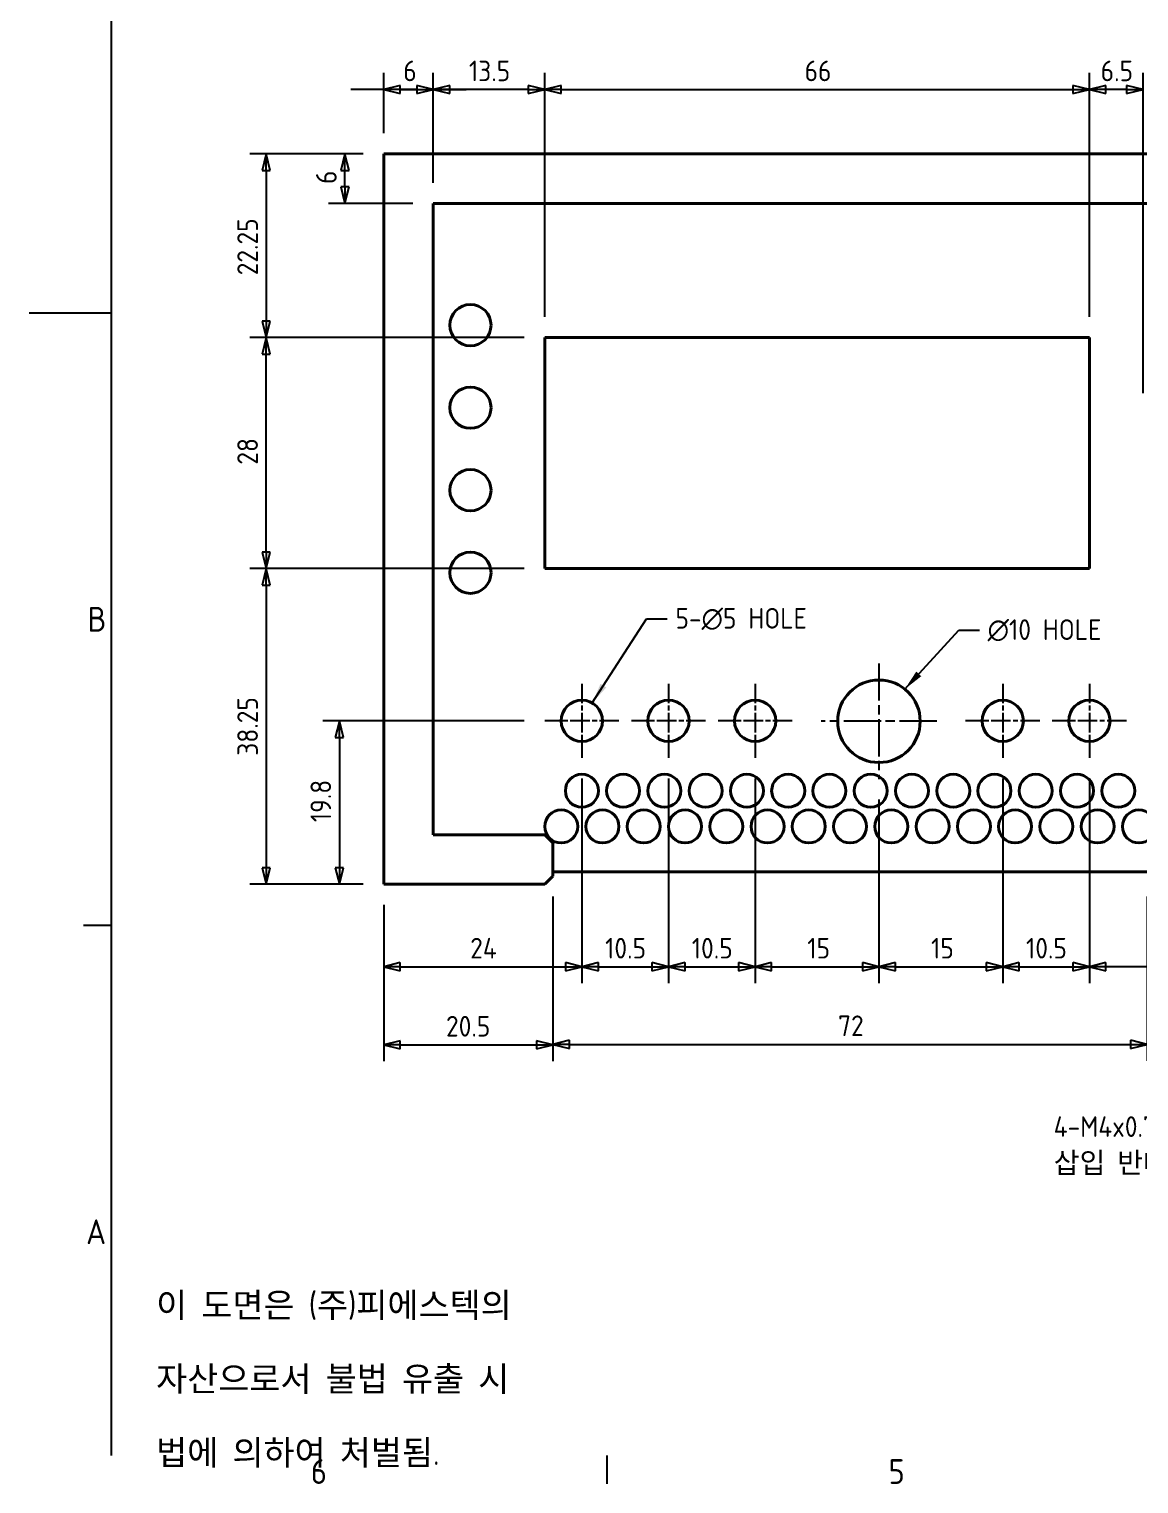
# Model space of a CAD drawing. Header units: millimetres. Extents: x 0 to 420, y 0 to 297.
# Drawn here: x 0 to 134.5, y 6.6 to 182.9 of the extents above; entities that cross this region are included whole.
import ezdxf

# ---------------------------------------------------------------- set-up
doc = ezdxf.new("R2010")
doc.units = ezdxf.units.MM
doc.linetypes.add('CHAIN', pattern=[0.3543, 0.2362, -0.0295, 0.0591, -0.0295])
doc.layers.get('0').update_dxf_attribs({"color": 3, "lineweight": 25})
for name, color, linetype, lineweight in [('가시적인 것(ISO)', 3, 'Continuous', 40), ('경계(ISO)', 7, 'Continuous', 25), ('기호(ISO)', 5, 'Continuous', 25), ('중심 표식(ISO)', 1, 'Continuous', 25), ('치수(ISO)', 2, 'Continuous', 25)]:
    doc.layers.add(name, color=color, linetype=linetype, lineweight=lineweight)
doc.styles.add('문자 텍스트_PSTEK_POSCO', font='isocp.shx')
doc.styles.add('치수 텍스트_PSTEK_POSCO', font='isocp.shx')
doc.dimstyles.new('치수_PSTEK_POSCO', dxfattribs={"dimtxt": 2.5, "dimasz": 2, "dimexe": 2, "dimexo": 2.5, "dimgap": 1, "dimtad": 1, "dimrnd": 1e-08, "dimdsep": 46, "dimtxsty": '치수 텍스트_PSTEK_POSCO', "dimblk": 'Filled-2', "dimcen": 0.09, "dimdle": 10, "dimclrd": 7, "dimclre": 7, "dimclrt": 2, "dimadec": 1, "dimazin": 2, "dimtfac": 1, "dimtmove": 0, "dimatfit": 3, "dimfxl": 0, "dimtolj": 1, "dimlwd": -1, "dimlwe": -1, "dimarcsym": 0})
doc.dimstyles.new('치수_PSTEK_POSCO$7', dxfattribs={"dimtxt": 2.5, "dimasz": 2.5, "dimexe": 2, "dimexo": 2.5, "dimgap": 1, "dimtad": 1, "dimrnd": 1e-08, "dimdsep": 46, "dimtxsty": '치수 텍스트_PSTEK_POSCO', "dimblk": 'Filled-2', "dimcen": 0.09, "dimdle": 10, "dimclrd": 7, "dimclre": 7, "dimclrt": 2, "dimadec": 1, "dimazin": 2, "dimtfac": 1, "dimtmove": 0, "dimatfit": 3, "dimfxl": 0, "dimtolj": 1, "dimlwd": -1, "dimlwe": -1, "dimarcsym": 0})

# ---------------------------------------------------------------- blocks, each defined once
blk = doc.blocks.new('경계 Default Border')
at = {"layer": '경계(ISO)'}
for p, q in [((10, 74.25), (6.6, 74.25)), ((70, 10), (70, 6.6))]:
    blk.add_line(p, q, dxfattribs=at)
at = {"layer": '경계(ISO)', "flags": 128}
for points in [[(10, 10), (10, 287)], [(0, 148.5), (10, 148.5)]]:
    blk.add_lwpolyline(points, dxfattribs=at)
at = {"layer": '경계(ISO)', "color": 2, "char_height": 3, "attachment_point": 7, "style": '문자 텍스트_PSTEK_POSCO'}
for s, insert in [('B', (7.08, 109.85)), ('A', (6.91, 35.62)), ('6', (34.14, 6.57)), ('5', (104.14, 6.57))]:
    blk.add_mtext(s, dxfattribs=dict(at, insert=insert))
blk = doc.blocks.new('Filled-2')
at = {"color": 0}
for p, q in [((0, 0), (-1, 0.25)), ((-1, 0.25), (-1, -0.25)), ((-1, 0), (0, 0)), ((-1, -0.25), (0, 0))]:
    blk.add_line(p, q, dxfattribs=at)
at = {"color": 0, "flags": 128}
blk.add_lwpolyline([(-1, -0.25), (0, 0)], dxfattribs=at)
at = {"color": 0}
blk.add_solid([(-1, -0.25), (0, 0), (-1, 0.25), (-1, -0.25)], dxfattribs=at)
blk = doc.blocks.new('*D23')
at = {"layer": 'Defpoints', "color": 0}
for p in [(28.73, 145.49), (62.48, 145.49), (62.48, 117.49)]:
    blk.add_point(p, dxfattribs=at)
at = {"layer": '치수(ISO)', "color": 7}
for p, q in [((59.98, 145.49), (26.73, 145.49)), ((28.73, 119.49), (28.73, 143.49)), ((59.98, 117.49), (26.73, 117.49))]:
    blk.add_line(p, q, dxfattribs=at)
at = {"layer": '치수(ISO)', "color": 7, "xscale": 2, "yscale": 2, "zscale": 2}
for p, rotation in [((28.73, 145.49), 90), ((28.73, 117.49), 270)]:
    blk.add_blockref('Filled-2', p, dxfattribs=dict(at, rotation=rotation))
at = {"layer": '치수(ISO)', "color": 2, "insert": (26.48, 130.08), "char_height": 2.5, "attachment_point": 4, "rotation": 90, "style": '치수 텍스트_PSTEK_POSCO'}
blk.add_mtext('\\A1;28', dxfattribs=at)
blk = doc.blocks.new('*D24')
at = {"layer": 'Defpoints', "color": 0}
for p in [(42.98, 167.74), (28.73, 145.49), (62.48, 145.49)]:
    blk.add_point(p, dxfattribs=at)
at = {"layer": '치수(ISO)', "color": 7}
for p, q in [((40.48, 167.74), (26.73, 167.74)), ((28.73, 165.74), (28.73, 147.49)), ((59.98, 145.49), (26.73, 145.49))]:
    blk.add_line(p, q, dxfattribs=at)
at = {"layer": '치수(ISO)', "color": 7, "xscale": 2, "yscale": 2, "zscale": 2}
for p, rotation in [((28.73, 167.74), 90), ((28.73, 145.49), 270)]:
    blk.add_blockref('Filled-2', p, dxfattribs=dict(at, rotation=rotation))
at = {"layer": '치수(ISO)', "color": 2, "insert": (26.48, 153.03), "char_height": 2.5, "attachment_point": 4, "rotation": 90, "style": '치수 텍스트_PSTEK_POSCO'}
blk.add_mtext('\\A1;22.25', dxfattribs=at)
blk = doc.blocks.new('*D25')
at = {"layer": 'Defpoints', "color": 0}
for p in [(62.48, 117.49), (28.73, 79.24), (42.98, 79.24)]:
    blk.add_point(p, dxfattribs=at)
at = {"layer": '치수(ISO)', "color": 7}
for p, q in [((59.98, 117.49), (26.73, 117.49)), ((28.73, 115.49), (28.73, 81.24)), ((40.48, 79.24), (26.73, 79.24))]:
    blk.add_line(p, q, dxfattribs=at)
at = {"layer": '치수(ISO)', "color": 7, "xscale": 2, "yscale": 2, "zscale": 2}
for p, rotation in [((28.73, 117.49), 90), ((28.73, 79.24), 270)]:
    blk.add_blockref('Filled-2', p, dxfattribs=dict(at, rotation=rotation))
at = {"layer": '치수(ISO)', "color": 2, "insert": (26.48, 94.81), "char_height": 2.5, "attachment_point": 4, "rotation": 90, "style": '치수 텍스트_PSTEK_POSCO'}
blk.add_mtext('\\A1;38.25', dxfattribs=at)
blk = doc.blocks.new('*D26')
at = {"layer": 'Defpoints', "color": 0}
for p in [(62.48, 99.04), (37.6, 79.24), (42.98, 79.24)]:
    blk.add_point(p, dxfattribs=at)
at = {"layer": '치수(ISO)', "color": 7}
for p, q in [((59.98, 99.04), (35.6, 99.04)), ((37.6, 97.04), (37.6, 81.24)), ((40.48, 79.24), (35.6, 79.24))]:
    blk.add_line(p, q, dxfattribs=at)
at = {"layer": '치수(ISO)', "color": 7, "xscale": 2, "yscale": 2, "zscale": 2}
for p, rotation in [((37.6, 99.04), 90), ((37.6, 79.24), 270)]:
    blk.add_blockref('Filled-2', p, dxfattribs=dict(at, rotation=rotation))
at = {"layer": '치수(ISO)', "color": 2, "insert": (35.35, 86.76), "char_height": 2.5, "attachment_point": 4, "rotation": 90, "style": '치수 텍스트_PSTEK_POSCO'}
blk.add_mtext('\\A1;19.8', dxfattribs=at)
blk = doc.blocks.new('*D27')
at = {"layer": 'Defpoints', "color": 0}
for p in [(42.98, 175.55), (42.98, 167.74), (48.98, 161.74)]:
    blk.add_point(p, dxfattribs=at)
at = {"layer": '치수(ISO)', "color": 7}
for p, q in [((42.98, 170.24), (42.98, 177.55)), ((48.98, 164.24), (48.98, 177.55)), ((40.98, 175.55), (38.98, 175.55)), ((42.98, 175.55), (40.98, 175.55)), ((46.98, 175.55), (44.98, 175.55)), ((44.98, 175.55), (46.98, 175.55)), ((48.98, 175.55), (50.98, 175.55)), ((50.98, 175.55), (52.98, 175.55))]:
    blk.add_line(p, q, dxfattribs=at)
at = {"layer": '치수(ISO)', "color": 7, "xscale": 2, "yscale": 2, "zscale": 2, "rotation": 180}
blk.add_blockref('Filled-2', (42.98, 175.55), dxfattribs=at)
at = {"layer": '치수(ISO)', "color": 7, "xscale": 2, "yscale": 2, "zscale": 2}
blk.add_blockref('Filled-2', (48.98, 175.55), dxfattribs=at)
at = {"layer": '치수(ISO)', "color": 2, "insert": (45.34, 177.8), "char_height": 2.5, "attachment_point": 4, "style": '치수 텍스트_PSTEK_POSCO'}
blk.add_mtext('\\A1;6', dxfattribs=at)
blk = doc.blocks.new('*D28')
at = {"layer": 'Defpoints', "color": 0}
for p in [(38.27, 167.74), (42.98, 167.74), (48.98, 161.74)]:
    blk.add_point(p, dxfattribs=at)
at = {"layer": '치수(ISO)', "color": 7}
for p, q in [((40.48, 167.74), (36.27, 167.74)), ((38.27, 163.74), (38.27, 165.74)), ((46.48, 161.74), (36.27, 161.74))]:
    blk.add_line(p, q, dxfattribs=at)
at = {"layer": '치수(ISO)', "color": 7, "xscale": 2, "yscale": 2, "zscale": 2}
for p, rotation in [((38.27, 167.74), 90), ((38.27, 161.74), 270)]:
    blk.add_blockref('Filled-2', p, dxfattribs=dict(at, rotation=rotation))
at = {"layer": '치수(ISO)', "color": 2, "insert": (36.02, 164.1), "char_height": 2.5, "attachment_point": 4, "rotation": 90, "style": '치수 텍스트_PSTEK_POSCO'}
blk.add_mtext('\\A1;6', dxfattribs=at)
blk = doc.blocks.new('*D29')
at = {"layer": 'Defpoints', "color": 0}
for p in [(63.48, 80.24), (42.98, 79.24), (63.48, 59.78)]:
    blk.add_point(p, dxfattribs=at)
at = {"layer": '치수(ISO)', "color": 7}
for p, q in [((63.48, 77.74), (63.48, 57.78)), ((42.98, 76.74), (42.98, 57.78)), ((44.98, 59.78), (61.48, 59.78))]:
    blk.add_line(p, q, dxfattribs=at)
at = {"layer": '치수(ISO)', "color": 7, "xscale": 2, "yscale": 2, "zscale": 2, "rotation": 180}
blk.add_blockref('Filled-2', (42.98, 59.78), dxfattribs=at)
at = {"layer": '치수(ISO)', "color": 7, "xscale": 2, "yscale": 2, "zscale": 2}
blk.add_blockref('Filled-2', (63.48, 59.78), dxfattribs=at)
at = {"layer": '치수(ISO)', "color": 2, "insert": (50.52, 62.03), "char_height": 2.5, "attachment_point": 4, "style": '치수 텍스트_PSTEK_POSCO'}
blk.add_mtext('\\A1;20.5', dxfattribs=at)
blk = doc.blocks.new('*D30')
at = {"layer": 'Defpoints', "color": 0}
for p in [(63.48, 80.24), (135.48, 80.24), (135.48, 59.83)]:
    blk.add_point(p, dxfattribs=at)
at = {"layer": '치수(ISO)', "color": 7}
for p, q in [((63.48, 77.74), (63.48, 57.83)), ((135.48, 77.74), (135.48, 57.83)), ((65.48, 59.83), (133.48, 59.83))]:
    blk.add_line(p, q, dxfattribs=at)
at = {"layer": '치수(ISO)', "color": 7, "xscale": 2, "yscale": 2, "zscale": 2, "rotation": 180}
blk.add_blockref('Filled-2', (63.48, 59.83), dxfattribs=at)
at = {"layer": '치수(ISO)', "color": 7, "xscale": 2, "yscale": 2, "zscale": 2}
blk.add_blockref('Filled-2', (135.48, 59.83), dxfattribs=at)
at = {"layer": '치수(ISO)', "color": 2, "insert": (98.03, 62.09), "char_height": 2.5, "attachment_point": 4, "style": '치수 텍스트_PSTEK_POSCO'}
blk.add_mtext('\\A1;72', dxfattribs=at)
blk = doc.blocks.new('*D32')
at = {"layer": 'Defpoints', "color": 0}
for p in [(66.98, 94.54), (42.98, 79.24), (66.98, 69.24)]:
    blk.add_point(p, dxfattribs=at)
at = {"layer": '치수(ISO)', "color": 7}
for p, q in [((66.98, 92.04), (66.98, 67.24)), ((42.98, 76.74), (42.98, 67.24)), ((44.98, 69.24), (64.98, 69.24))]:
    blk.add_line(p, q, dxfattribs=at)
at = {"layer": '치수(ISO)', "color": 7, "xscale": 2, "yscale": 2, "zscale": 2, "rotation": 180}
blk.add_blockref('Filled-2', (42.98, 69.24), dxfattribs=at)
at = {"layer": '치수(ISO)', "color": 7, "xscale": 2, "yscale": 2, "zscale": 2}
blk.add_blockref('Filled-2', (66.98, 69.24), dxfattribs=at)
at = {"layer": '치수(ISO)', "color": 2, "insert": (53.45, 71.49), "char_height": 2.5, "attachment_point": 4, "style": '치수 텍스트_PSTEK_POSCO'}
blk.add_mtext('\\A1;24', dxfattribs=at)
blk = doc.blocks.new('*D33')
at = {"layer": 'Defpoints', "color": 0}
for p in [(66.98, 94.54), (77.48, 94.54), (77.48, 69.24)]:
    blk.add_point(p, dxfattribs=at)
at = {"layer": '치수(ISO)', "color": 7}
for p, q in [((66.98, 92.04), (66.98, 67.24)), ((77.48, 92.04), (77.48, 67.24)), ((68.98, 69.24), (75.48, 69.24))]:
    blk.add_line(p, q, dxfattribs=at)
at = {"layer": '치수(ISO)', "color": 7, "xscale": 2, "yscale": 2, "zscale": 2, "rotation": 180}
blk.add_blockref('Filled-2', (66.98, 69.24), dxfattribs=at)
at = {"layer": '치수(ISO)', "color": 7, "xscale": 2, "yscale": 2, "zscale": 2}
blk.add_blockref('Filled-2', (77.48, 69.24), dxfattribs=at)
at = {"layer": '치수(ISO)', "color": 2, "insert": (69.8, 71.49), "char_height": 2.5, "attachment_point": 4, "style": '치수 텍스트_PSTEK_POSCO'}
blk.add_mtext('\\A1;10.5', dxfattribs=at)
blk = doc.blocks.new('*D34')
at = {"layer": 'Defpoints', "color": 0}
for p in [(77.48, 94.54), (87.98, 94.54), (87.98, 69.24)]:
    blk.add_point(p, dxfattribs=at)
at = {"layer": '치수(ISO)', "color": 7}
for p, q in [((77.48, 92.04), (77.48, 67.24)), ((87.98, 92.04), (87.98, 67.24)), ((79.48, 69.24), (85.98, 69.24))]:
    blk.add_line(p, q, dxfattribs=at)
at = {"layer": '치수(ISO)', "color": 7, "xscale": 2, "yscale": 2, "zscale": 2, "rotation": 180}
blk.add_blockref('Filled-2', (77.48, 69.24), dxfattribs=at)
at = {"layer": '치수(ISO)', "color": 7, "xscale": 2, "yscale": 2, "zscale": 2}
blk.add_blockref('Filled-2', (87.98, 69.24), dxfattribs=at)
at = {"layer": '치수(ISO)', "color": 2, "insert": (80.3, 71.49), "char_height": 2.5, "attachment_point": 4, "style": '치수 텍스트_PSTEK_POSCO'}
blk.add_mtext('\\A1;10.5', dxfattribs=at)
blk = doc.blocks.new('*D35')
at = {"layer": 'Defpoints', "color": 0}
for p in [(87.98, 94.54), (102.98, 91.99), (102.98, 69.24)]:
    blk.add_point(p, dxfattribs=at)
at = {"layer": '치수(ISO)', "color": 7}
for p, q in [((87.98, 92.04), (87.98, 67.24)), ((102.98, 89.49), (102.98, 67.24)), ((89.98, 69.24), (100.98, 69.24))]:
    blk.add_line(p, q, dxfattribs=at)
at = {"layer": '치수(ISO)', "color": 7, "xscale": 2, "yscale": 2, "zscale": 2, "rotation": 180}
blk.add_blockref('Filled-2', (87.98, 69.24), dxfattribs=at)
at = {"layer": '치수(ISO)', "color": 7, "xscale": 2, "yscale": 2, "zscale": 2}
blk.add_blockref('Filled-2', (102.98, 69.24), dxfattribs=at)
at = {"layer": '치수(ISO)', "color": 2, "insert": (94.3, 71.49), "char_height": 2.5, "attachment_point": 4, "style": '치수 텍스트_PSTEK_POSCO'}
blk.add_mtext('\\A1;15', dxfattribs=at)
blk = doc.blocks.new('*D36')
at = {"layer": 'Defpoints', "color": 0}
for p in [(117.98, 94.54), (102.98, 91.99), (117.98, 69.24)]:
    blk.add_point(p, dxfattribs=at)
at = {"layer": '치수(ISO)', "color": 7}
for p, q in [((117.98, 92.04), (117.98, 67.24)), ((102.98, 89.49), (102.98, 67.24)), ((104.98, 69.24), (115.98, 69.24))]:
    blk.add_line(p, q, dxfattribs=at)
at = {"layer": '치수(ISO)', "color": 7, "xscale": 2, "yscale": 2, "zscale": 2, "rotation": 180}
blk.add_blockref('Filled-2', (102.98, 69.24), dxfattribs=at)
at = {"layer": '치수(ISO)', "color": 7, "xscale": 2, "yscale": 2, "zscale": 2}
blk.add_blockref('Filled-2', (117.98, 69.24), dxfattribs=at)
at = {"layer": '치수(ISO)', "color": 2, "insert": (109.3, 71.49), "char_height": 2.5, "attachment_point": 4, "style": '치수 텍스트_PSTEK_POSCO'}
blk.add_mtext('\\A1;15', dxfattribs=at)
blk = doc.blocks.new('*D37')
at = {"layer": 'Defpoints', "color": 0}
for p in [(117.98, 94.54), (128.48, 94.54), (128.48, 69.24)]:
    blk.add_point(p, dxfattribs=at)
at = {"layer": '치수(ISO)', "color": 7}
for p, q in [((117.98, 92.04), (117.98, 67.24)), ((128.48, 92.04), (128.48, 67.24)), ((119.98, 69.24), (126.48, 69.24))]:
    blk.add_line(p, q, dxfattribs=at)
at = {"layer": '치수(ISO)', "color": 7, "xscale": 2, "yscale": 2, "zscale": 2, "rotation": 180}
blk.add_blockref('Filled-2', (117.98, 69.24), dxfattribs=at)
at = {"layer": '치수(ISO)', "color": 7, "xscale": 2, "yscale": 2, "zscale": 2}
blk.add_blockref('Filled-2', (128.48, 69.24), dxfattribs=at)
at = {"layer": '치수(ISO)', "color": 2, "insert": (120.8, 71.49), "char_height": 2.5, "attachment_point": 4, "style": '치수 텍스트_PSTEK_POSCO'}
blk.add_mtext('\\A1;10.5', dxfattribs=at)
blk = doc.blocks.new('*D38')
at = {"layer": 'Defpoints', "color": 0}
for p in [(128.48, 94.54), (155.98, 79.24), (128.48, 69.24)]:
    blk.add_point(p, dxfattribs=at)
at = {"layer": '치수(ISO)', "color": 7}
for p, q in [((128.48, 92.04), (128.48, 67.24)), ((155.98, 76.74), (155.98, 67.24)), ((153.98, 69.24), (130.48, 69.24))]:
    blk.add_line(p, q, dxfattribs=at)
at = {"layer": '치수(ISO)', "color": 7, "xscale": 2, "yscale": 2, "zscale": 2, "rotation": 180}
blk.add_blockref('Filled-2', (128.48, 69.24), dxfattribs=at)
at = {"layer": '치수(ISO)', "color": 7, "xscale": 2, "yscale": 2, "zscale": 2}
blk.add_blockref('Filled-2', (155.98, 69.24), dxfattribs=at)
at = {"layer": '치수(ISO)', "color": 2, "insert": (139.52, 71.49), "char_height": 2.5, "attachment_point": 4, "style": '치수 텍스트_PSTEK_POSCO'}
blk.add_mtext('\\A1;27.5', dxfattribs=at)
blk = doc.blocks.new('*D45')
at = {"layer": 'Defpoints', "color": 0}
for p in [(128.48, 175.55), (128.48, 145.49), (134.98, 136.24)]:
    blk.add_point(p, dxfattribs=at)
at = {"layer": '치수(ISO)', "color": 7}
for p, q in [((128.48, 147.99), (128.48, 177.55)), ((134.98, 138.74), (134.98, 177.55)), ((132.98, 175.55), (130.48, 175.55))]:
    blk.add_line(p, q, dxfattribs=at)
at = {"layer": '치수(ISO)', "color": 7, "xscale": 2, "yscale": 2, "zscale": 2, "rotation": 180}
blk.add_blockref('Filled-2', (128.48, 175.55), dxfattribs=at)
at = {"layer": '치수(ISO)', "color": 7, "xscale": 2, "yscale": 2, "zscale": 2}
blk.add_blockref('Filled-2', (134.98, 175.55), dxfattribs=at)
at = {"layer": '치수(ISO)', "color": 2, "insert": (129.85, 177.8), "char_height": 2.5, "attachment_point": 4, "style": '치수 텍스트_PSTEK_POSCO'}
blk.add_mtext('\\A1;6.5', dxfattribs=at)
blk = doc.blocks.new('*D46')
at = {"layer": 'Defpoints', "color": 0}
for p in [(128.48, 175.55), (62.48, 145.49), (128.48, 145.49)]:
    blk.add_point(p, dxfattribs=at)
at = {"layer": '치수(ISO)', "color": 7}
for p, q in [((62.48, 147.99), (62.48, 177.55)), ((128.48, 147.99), (128.48, 177.55)), ((64.48, 175.55), (126.48, 175.55))]:
    blk.add_line(p, q, dxfattribs=at)
at = {"layer": '치수(ISO)', "color": 7, "xscale": 2, "yscale": 2, "zscale": 2, "rotation": 180}
blk.add_blockref('Filled-2', (62.48, 175.55), dxfattribs=at)
at = {"layer": '치수(ISO)', "color": 7, "xscale": 2, "yscale": 2, "zscale": 2}
blk.add_blockref('Filled-2', (128.48, 175.55), dxfattribs=at)
at = {"layer": '치수(ISO)', "color": 2, "insert": (93.97, 177.8), "char_height": 2.5, "attachment_point": 4, "style": '치수 텍스트_PSTEK_POSCO'}
blk.add_mtext('\\A1;66', dxfattribs=at)
blk = doc.blocks.new('*D47')
at = {"layer": 'Defpoints', "color": 0}
for p in [(48.98, 175.55), (48.98, 161.74), (62.48, 145.49)]:
    blk.add_point(p, dxfattribs=at)
at = {"layer": '치수(ISO)', "color": 7}
for p, q in [((48.98, 164.24), (48.98, 177.55)), ((62.48, 147.99), (62.48, 177.55)), ((60.48, 175.55), (50.98, 175.55))]:
    blk.add_line(p, q, dxfattribs=at)
at = {"layer": '치수(ISO)', "color": 7, "xscale": 2, "yscale": 2, "zscale": 2, "rotation": 180}
blk.add_blockref('Filled-2', (48.98, 175.55), dxfattribs=at)
at = {"layer": '치수(ISO)', "color": 7, "xscale": 2, "yscale": 2, "zscale": 2}
blk.add_blockref('Filled-2', (62.48, 175.55), dxfattribs=at)
at = {"layer": '치수(ISO)', "color": 2, "insert": (53.3, 177.8), "char_height": 2.5, "attachment_point": 4, "style": '치수 텍스트_PSTEK_POSCO'}
blk.add_mtext('\\A1;13.5', dxfattribs=at)

msp = doc.modelspace()

# ---------------------------------------------------------------- linework, layer by layer
at = {"layer": '가시적인 것(ISO)'}
for p, q in [((42.981, 167.737), (155.981, 167.737)), ((42.981, 79.237), (42.981, 167.737)), ((48.981, 85.237), (48.981, 161.737)), ((48.981, 161.737), (149.981, 161.737)), ((62.481, 117.487), (62.481, 145.487)), ((62.481, 145.487), (128.481, 145.487)), ((128.481, 145.487), (128.481, 117.487)), ((128.481, 117.487), (62.481, 117.487)), ((62.481, 85.237), (48.981, 85.237)), ((62.481, 85.237), (63.481, 84.237)), ((63.481, 80.237), (63.481, 84.237)), ((63.481, 80.237), (62.481, 79.237)), ((135.481, 80.737), (63.481, 80.737)), ((62.481, 79.237), (42.981, 79.237))]:
    msp.add_line(p, q, dxfattribs=at)
for centre, radius in [((53.481, 146.987), 2.5), ((53.481, 136.987), 2.5), ((53.481, 126.987), 2.5), ((53.481, 116.987), 2.5), ((102.981, 98.987), 5), ((66.981, 99.037), 2.5), ((77.481, 99.037), 2.5), ((87.981, 99.037), 2.5), ((117.981, 99.037), 2.5), ((128.481, 99.037), 2.5), ((66.981, 90.567), 2), ((71.981, 90.567), 2), ((76.981, 90.567), 2), ((81.981, 90.567), 2), ((86.981, 90.567), 2), ((91.981, 90.567), 2), ((96.981, 90.567), 2), ((101.981, 90.567), 2), ((106.981, 90.567), 2), ((111.981, 90.567), 2), ((116.981, 90.567), 2), ((121.981, 90.567), 2), ((126.981, 90.567), 2), ((131.981, 90.567), 2), ((64.481, 86.237), 2), ((69.481, 86.237), 2), ((74.481, 86.237), 2), ((79.481, 86.237), 2), ((84.481, 86.237), 2), ((89.481, 86.237), 2), ((94.481, 86.237), 2), ((99.481, 86.237), 2), ((104.481, 86.237), 2), ((109.481, 86.237), 2), ((114.481, 86.237), 2), ((119.481, 86.237), 2), ((124.481, 86.237), 2), ((129.481, 86.237), 2), ((134.481, 86.237), 2)]:
    msp.add_circle(centre, radius, dxfattribs=at)
at = {"layer": '중심 표식(ISO)', "linetype": 'CHAIN', "ltscale": 19.051651}
for p, q in [((102.981, 105.987), (102.981, 91.987)), ((109.981, 98.987), (95.981, 98.987))]:
    msp.add_line(p, q, dxfattribs=at)
at = {"layer": '중심 표식(ISO)', "linetype": 'CHAIN', "ltscale": 10.000767}
for p, q in [((66.981, 103.537), (66.981, 94.537)), ((77.481, 103.537), (77.481, 94.537)), ((87.981, 103.537), (87.981, 94.537)), ((117.981, 103.537), (117.981, 94.537)), ((128.481, 103.537), (128.481, 94.537)), ((71.481, 99.037), (62.481, 99.037)), ((81.981, 99.037), (72.981, 99.037)), ((92.481, 99.037), (83.481, 99.037)), ((122.481, 99.037), (113.481, 99.037)), ((132.981, 99.037), (123.981, 99.037))]:
    msp.add_line(p, q, dxfattribs=at)

# ---------------------------------------------------------------- block references
msp.add_blockref('경계 Default Border', (0, 0))

# ---------------------------------------------------------------- texts
at = {"layer": '기호(ISO)', "color": 2, "char_height": 2.5, "attachment_point": 4, "style": '치수 텍스트_PSTEK_POSCO'}
for s, insert, width, line_spacing_factor in [('{5-\\fAIGDT|b0|i0;\\H2.5000;n\\fisocp|b0|i0;\\H2.5000;5 HOLE}', (78.323, 111.384), 18.26857, 0.4375), ('{\\fisocp|b0|i0;\\H2.5000;\\fAIGDT|b0|i0;\\H2.5000;n\\fisocp|b0|i0;\\H2.5000;10 HOLE}', (116.151, 110.011), 15.74056, 0.4375), ('{4-M4x0.7 CLINCHING NUT \\P삽입 반대면 동일가공}', (124.152, 47.549), 42.37426, 1.05)]:
    msp.add_mtext(s, dxfattribs=dict(at, insert=insert, width=width, line_spacing_factor=line_spacing_factor))
at = {"layer": '기호(ISO)', "color": 7, "insert": (15.395, 19.147), "char_height": 3, "width": 51.64005, "attachment_point": 4, "line_spacing_factor": 1.78626, "style": '문자 텍스트_PSTEK_POSCO'}
msp.add_mtext('{이 도면은 (주)피에스텍의\\P자산으로서 불법 유출 시 \\P법에 의하여 처벌됨.}', dxfattribs=at)

# ---------------------------------------------------------------- dimensions: what is measured, and where the dimension line sits
at = {"layer": '치수(ISO)', "color": 7}
for base, p1, p2, picture, middle in [((42.981, 175.55), (48.981, 161.737), (42.981, 167.737), '*D27', (45.981, 175.55)), ((48.981, 175.55), (62.481, 145.487), (48.981, 161.737), '*D47', (55.731, 175.55)), ((66.981, 69.237), (42.981, 79.237), (66.981, 94.537), '*D32', (54.981, 69.237)), ((63.481, 59.777), (42.981, 79.237), (63.481, 80.237), '*D29', (53.231, 59.777))]:
    dim = msp.add_linear_dim(base=base, p1=p1, p2=p2, dimstyle='치수_PSTEK_POSCO', override={"dimdec": 2, "dimtp": 0, "dimtm": 0, "dimtdec": 2, "dimtofl": 0, "dimatfit": 1}, dxfattribs=at)
    dim.commit()
    dim.dimension.update_dxf_attribs({"geometry": picture, "text_midpoint": middle, "dimtype": 160})
for base, p1, p2, angle, picture, middle in [((128.481, 175.55), (62.481, 145.487), (128.481, 145.487), 180, '*D46', (95.481, 175.55)), ((128.481, 175.55), (134.981, 136.237), (128.481, 145.487), 180, '*D45', (131.731, 175.55)), ((28.735, 145.487), (42.981, 167.737), (62.481, 145.487), 270, '*D24', (28.735, 156.612)), ((38.266, 167.737), (48.981, 161.737), (42.981, 167.737), 270, '*D28', (38.266, 164.737)), ((28.735, 145.487), (62.481, 117.487), (62.481, 145.487), 90, '*D23', (28.735, 131.487)), ((28.735, 79.237), (62.481, 117.487), (42.981, 79.237), 90, '*D25', (28.735, 98.362)), ((37.597, 79.237), (62.481, 99.037), (42.981, 79.237), 90, '*D26', (37.597, 89.137)), ((77.481, 69.237), (66.981, 94.537), (77.481, 94.537), 180, '*D33', (72.231, 69.237)), ((87.981, 69.237), (77.481, 94.537), (87.981, 94.537), 180, '*D34', (82.731, 69.237)), ((102.981, 69.237), (87.981, 94.537), (102.981, 91.987), 180, '*D35', (95.481, 69.237)), ((117.981, 69.237), (102.981, 91.987), (117.981, 94.537), 180, '*D36', (110.481, 69.237)), ((128.481, 69.237), (117.981, 94.537), (128.481, 94.537), 180, '*D37', (123.231, 69.237)), ((128.481, 69.237), (155.981, 79.237), (128.481, 94.537), 180, '*D38', (142.231, 69.237)), ((135.481, 59.835), (63.481, 80.237), (135.481, 80.237), 180, '*D30', (99.481, 59.835))]:
    dim = msp.add_linear_dim(base=base, p1=p1, p2=p2, angle=angle, dimstyle='치수_PSTEK_POSCO', override={"dimdec": 2, "dimtp": 0, "dimtm": 0, "dimtdec": 2, "dimtofl": 0, "dimatfit": 1}, dxfattribs=at)
    dim.commit()
    dim.dimension.update_dxf_attribs({"geometry": picture, "text_midpoint": middle, "dimtype": 160})

# ---------------------------------------------------------------- leaders
at = {"layer": '기호(ISO)', "color": 7, "annotation_type": 0, "has_hookline": 1}
for points, hookline_direction, text_width in [([(68.231, 101.202), (74.823, 111.384), (77.323, 111.384)], 0, 16.978), ([(106.116, 102.882), (112.651, 110.011), (115.151, 110.011)], 0, 15.063), ([(193.209, 97.816), (170.026, 47.549), (167.526, 47.549)], 1, 36)]:
    msp.add_leader(points, dimstyle='치수_PSTEK_POSCO$7', override={"dimtad": 0}, dxfattribs=dict(at, hookline_direction=hookline_direction, text_width=text_width))

doc.saveas('drawing.dxf')
